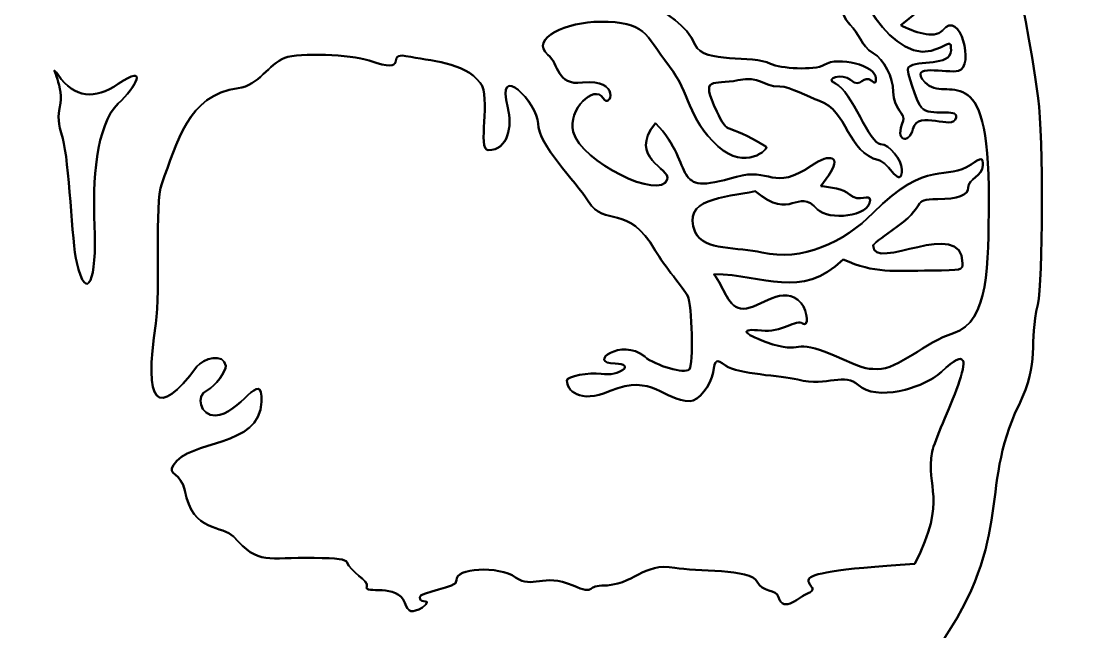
# Model space of a CAD drawing. Header units: millimetres. Extents: x -25 to 25, y -25 to 25.
# Drawn here: x 0.02 to 12.51, y -9.14 to -2.01 of the extents above; entities that cross this region are included whole.
import ezdxf

# ---------------------------------------------------------------- set-up
doc = ezdxf.new("R2010")
doc.units = ezdxf.units.MM
doc.layers.add('ModelSketch_Visible', color=7, linetype='Continuous', lineweight=40)

msp = doc.modelspace()

# ---------------------------------------------------------------- linework, layer by layer
at = {"layer": 'ModelSketch_Visible'}
for p, q in [((9.45, -3.805), (9.359, -3.933)), ((9.359, -3.933), (9.45, -3.805)), ((10.019, -6.072), (10.019, -6.073)), ((10.019, -6.073), (10.019, -6.072))]:
    msp.add_line(p, q, dxfattribs=at)
msp.add_circle((0, 0), 25, dxfattribs=at)
msp.add_circle((0, 0), 25, dxfattribs=at)
for points in [[(10.678, 1.209), (11.027, -0.14), (11.527, -0.215), (11.895, -2.905)], [(11.895, -2.905), (11.527, -0.215), (11.027, -0.14), (10.678, 1.209)], [(9.231, -1.39), (9.593, -1.577), (9.558, -1.918), (9.7, -2.047)], [(9.7, -2.047), (9.558, -1.918), (9.593, -1.577), (9.231, -1.39)], [(7.89, -2.28), (7.699, -1.822), (6.861, -1.689), (7.37, -1.605)], [(7.37, -1.605), (6.861, -1.689), (7.699, -1.822), (7.89, -2.28)], [(10.911, -1.825), (10.485, -1.825), (10.605, -1.814), (10.291, -2.052)], [(10.291, -2.052), (10.605, -1.814), (10.485, -1.825), (10.911, -1.825)], [(10.777, -2.112), (10.991, -1.853), (11.153, -2.539), (10.966, -2.586)], [(10.966, -2.586), (11.153, -2.539), (10.991, -1.853), (10.777, -2.112)], [(6.17, -2.397), (5.946, -2.21), (6.397, -2.01), (6.778, -2.011)], [(6.778, -2.011), (6.397, -2.01), (5.946, -2.21), (6.17, -2.397)], [(6.778, -2.011), (7.322, -2.013), (7.285, -2.141), (7.589, -2.533)], [(7.589, -2.533), (7.285, -2.141), (7.322, -2.013), (6.778, -2.011)], [(9.7, -2.047), (9.809, -2.146), (9.821, -2.29), (9.968, -2.377)], [(9.968, -2.377), (9.821, -2.29), (9.809, -2.146), (9.7, -2.047)], [(10.291, -2.052), (10.43, -2.125), (10.685, -2.222), (10.777, -2.112)], [(10.777, -2.112), (10.685, -2.222), (10.43, -2.125), (10.291, -2.052)], [(3.096, -2.434), (3.266, -2.371), (3.861, -2.391), (4.081, -2.466)], [(4.081, -2.466), (3.861, -2.391), (3.266, -2.371), (3.096, -2.434)], [(4.081, -2.466), (4.569, -2.634), (4.267, -2.364), (4.511, -2.413)], [(4.511, -2.413), (4.267, -2.364), (4.569, -2.634), (4.081, -2.466)], [(8.771, -2.502), (8.563, -2.393), (7.987, -2.511), (7.89, -2.28)], [(7.89, -2.28), (7.987, -2.511), (8.563, -2.393), (8.771, -2.502)], [(10.575, -2.72), (10.824, -2.987), (11.331, -2.336), (11.319, -4.102)], [(11.319, -4.102), (11.331, -2.336), (10.824, -2.987), (10.575, -2.72)], [(1.149, -2.969), (1.359, -2.768), (1.507, -2.498), (1.15, -2.738)], [(1.15, -2.738), (1.507, -2.498), (1.359, -2.768), (1.149, -2.969)], [(2.55, -2.789), (2.791, -2.757), (2.906, -2.504), (3.096, -2.434)], [(3.096, -2.434), (2.906, -2.504), (2.791, -2.757), (2.55, -2.789)], [(4.511, -2.413), (4.799, -2.471), (5.185, -2.48), (5.379, -2.726)], [(5.379, -2.726), (5.185, -2.48), (4.799, -2.471), (4.511, -2.413)], [(10.966, -2.586), (10.834, -2.619), (10.361, -2.491), (10.575, -2.72)], [(10.575, -2.72), (10.361, -2.491), (10.834, -2.619), (10.966, -2.586)], [(7.589, -2.533), (7.833, -2.848), (7.791, -3.131), (8.159, -3.471)], [(8.159, -3.471), (7.791, -3.131), (7.833, -2.848), (7.589, -2.533)], [(9.396, -2.515), (9.283, -2.585), (8.877, -2.557), (8.771, -2.502)], [(8.771, -2.502), (8.877, -2.557), (9.283, -2.585), (9.396, -2.515)], [(9.53, -2.735), (9.382, -2.667), (9.616, -2.611), (9.705, -2.692)], [(9.705, -2.692), (9.616, -2.611), (9.382, -2.667), (9.53, -2.735)], [(9.953, -2.704), (9.85, -2.618), (9.83, -2.805), (9.705, -2.692)], [(9.705, -2.692), (9.83, -2.805), (9.85, -2.618), (9.953, -2.704)], [(10.532, -3.014), (10.472, -2.945), (10.351, -2.577), (10.379, -2.548)], [(10.379, -2.548), (10.351, -2.577), (10.472, -2.945), (10.532, -3.014)], [(0.474, -2.963), (0.493, -2.854), (0.455, -2.728), (0.428, -2.651)], [(0.428, -2.651), (0.455, -2.728), (0.493, -2.854), (0.474, -2.963)], [(6.465, -3.298), (6.396, -3.037), (6.712, -2.741), (6.813, -2.904)], [(6.813, -2.904), (6.712, -2.741), (6.396, -3.037), (6.465, -3.298)], [(8.142, -3.059), (7.941, -2.636), (8.096, -2.755), (8.389, -2.695)], [(8.389, -2.695), (8.096, -2.755), (7.941, -2.636), (8.142, -3.059)], [(1.657, -3.905), (1.839, -3.427), (1.958, -2.868), (2.55, -2.789)], [(2.55, -2.789), (1.958, -2.868), (1.839, -3.427), (1.657, -3.905)], [(0.474, -2.963), (0.442, -3.154), (0.444, -3.176), (0.501, -3.376)], [(0.501, -3.376), (0.444, -3.176), (0.442, -3.154), (0.474, -2.963)], [(1.149, -2.969), (0.886, -3.223), (0.85, -3.886), (0.873, -4.391)], [(0.873, -4.391), (0.85, -3.886), (0.886, -3.223), (1.149, -2.969)], [(9.343, -2.938), (9.67, -3.046), (9.67, -3.549), (10.033, -3.629)], [(10.033, -3.629), (9.67, -3.549), (9.67, -3.046), (9.343, -2.938)], [(8.716, -3.469), (8.229, -3.174), (8.283, -3.358), (8.142, -3.059)], [(8.142, -3.059), (8.283, -3.358), (8.229, -3.174), (8.716, -3.469)], [(10.433, -3.267), (10.496, -3.027), (10.906, -3.294), (10.938, -3.132)], [(10.938, -3.132), (10.906, -3.294), (10.496, -3.027), (10.433, -3.267)], [(10.532, -3.014), (10.639, -3.135), (10.963, -3.01), (10.938, -3.132)], [(10.938, -3.132), (10.963, -3.01), (10.639, -3.135), (10.532, -3.014)], [(7.426, -3.197), (7.093, -3.608), (7.609, -3.721), (7.564, -3.856)], [(7.564, -3.856), (7.609, -3.721), (7.093, -3.608), (7.426, -3.197)], [(10.318, -3.172), (10.215, -3.413), (10.385, -3.446), (10.433, -3.267)], [(10.433, -3.267), (10.385, -3.446), (10.215, -3.413), (10.318, -3.172)], [(7.564, -3.856), (7.483, -4.102), (6.559, -3.655), (6.465, -3.298)], [(6.465, -3.298), (6.559, -3.655), (7.483, -4.102), (7.564, -3.856)], [(0.664, -4.827), (0.608, -4.598), (0.577, -3.641), (0.501, -3.376)], [(0.501, -3.376), (0.577, -3.641), (0.608, -4.598), (0.664, -4.827)], [(8.159, -3.471), (8.469, -3.756), (8.764, -3.497), (8.716, -3.469)], [(8.716, -3.469), (8.764, -3.497), (8.469, -3.756), (8.159, -3.471)], [(9.45, -3.805), (9.6, -3.594), (9.476, -3.537), (9.246, -3.695)], [(9.246, -3.695), (9.476, -3.537), (9.6, -3.594), (9.45, -3.805)], [(11.112, -3.681), (10.834, -3.879), (10.597, -3.606), (9.97, -4.245)], [(9.97, -4.245), (10.597, -3.606), (10.834, -3.879), (11.112, -3.681)], [(1.657, -3.905), (1.572, -4.129), (1.646, -5.16), (1.588, -5.54)], [(1.588, -5.54), (1.646, -5.16), (1.572, -4.129), (1.657, -3.905)], [(7.89, -4.471), (7.725, -4.076), (8.221, -4.071), (8.59, -3.993)], [(8.59, -3.993), (8.221, -4.071), (7.725, -4.076), (7.89, -4.471)], [(8.59, -3.993), (9.021, -4.355), (9.072, -3.937), (9.32, -4.205)], [(9.32, -4.205), (9.072, -3.937), (9.021, -4.355), (8.59, -3.993)], [(9.359, -3.933), (9.467, -3.948), (9.618, -3.962), (9.694, -4.032)], [(9.694, -4.032), (9.618, -3.962), (9.467, -3.948), (9.359, -3.933)], [(6.64, -4.111), (6.833, -4.42), (7.099, -4.125), (7.423, -4.686)], [(7.423, -4.686), (7.099, -4.125), (6.833, -4.42), (6.64, -4.111)], [(11.319, -4.102), (11.314, -4.866), (11.326, -5.515), (10.907, -5.652)], [(10.907, -5.652), (11.326, -5.515), (11.314, -4.866), (11.319, -4.102)], [(9.97, -4.245), (9.629, -4.591), (9.135, -4.821), (8.668, -4.708)], [(8.668, -4.708), (9.135, -4.821), (9.629, -4.591), (9.97, -4.245)], [(0.664, -4.827), (0.782, -5.315), (0.903, -5.039), (0.873, -4.391)], [(0.873, -4.391), (0.903, -5.039), (0.782, -5.315), (0.664, -4.827)], [(8.668, -4.708), (8.403, -4.644), (7.982, -4.693), (7.89, -4.471)], [(7.89, -4.471), (7.982, -4.693), (8.403, -4.644), (8.668, -4.708)], [(7.423, -4.686), (7.53, -4.869), (7.754, -5.128), (7.802, -5.219)], [(7.802, -5.219), (7.754, -5.128), (7.53, -4.869), (7.423, -4.686)], [(8.107, -4.962), (8.697, -4.964), (9.12, -5.274), (9.618, -4.791)], [(9.618, -4.791), (9.12, -5.274), (8.697, -4.964), (8.107, -4.962)], [(9.618, -4.791), (9.994, -4.958), (10.192, -4.924), (10.65, -4.92)], [(10.65, -4.92), (10.192, -4.924), (9.994, -4.958), (9.618, -4.791)], [(7.802, -5.219), (7.854, -5.318), (7.87, -6.027), (7.821, -6.076)], [(7.821, -6.076), (7.87, -6.027), (7.854, -5.318), (7.802, -5.219)], [(9.128, -5.304), (9.205, -5.392), (9.219, -5.6), (9.144, -5.538)], [(9.144, -5.538), (9.219, -5.6), (9.205, -5.392), (9.128, -5.304)], [(8.663, -5.623), (8.89, -5.65), (9.08, -5.485), (9.144, -5.538)], [(9.144, -5.538), (9.08, -5.485), (8.89, -5.65), (8.663, -5.623)], [(2.069, -6.044), (1.601, -6.67), (1.445, -6.487), (1.588, -5.54)], [(1.588, -5.54), (1.445, -6.487), (1.601, -6.67), (2.069, -6.044)], [(8.717, -5.757), (8.437, -5.655), (8.412, -5.594), (8.663, -5.623)], [(8.663, -5.623), (8.412, -5.594), (8.437, -5.655), (8.717, -5.757)], [(9.515, -5.915), (9.007, -5.69), (9.175, -5.922), (8.717, -5.757)], [(8.717, -5.757), (9.175, -5.922), (9.007, -5.69), (9.515, -5.915)], [(10.907, -5.652), (10.576, -5.76), (10.261, -6.077), (10.019, -6.073)], [(10.019, -6.073), (10.261, -6.077), (10.576, -5.76), (10.907, -5.652)], [(2.405, -6.034), (2.384, -5.884), (2.142, -5.947), (2.069, -6.044)], [(2.069, -6.044), (2.142, -5.947), (2.384, -5.884), (2.405, -6.034)], [(7.821, -6.076), (7.766, -6.132), (7.429, -6.036), (7.3, -5.927)], [(7.3, -5.927), (7.429, -6.036), (7.766, -6.132), (7.821, -6.076)], [(8.243, -6.03), (8.132, -5.952), (8.123, -5.957), (8.098, -6.113)], [(8.098, -6.113), (8.123, -5.957), (8.132, -5.952), (8.243, -6.03)], [(10.019, -6.072), (9.861, -6.069), (9.864, -6.07), (9.515, -5.915)], [(9.515, -5.915), (9.864, -6.07), (9.861, -6.069), (10.019, -6.072)], [(8.243, -6.03), (8.394, -6.135), (8.89, -6.147), (9.088, -6.196)], [(9.088, -6.196), (8.89, -6.147), (8.394, -6.135), (8.243, -6.03)], [(9.088, -6.196), (9.442, -6.282), (9.635, -6.104), (9.799, -6.262)], [(9.799, -6.262), (9.635, -6.104), (9.442, -6.282), (9.088, -6.196)], [(9.799, -6.262), (9.896, -6.354), (10.083, -6.367), (10.273, -6.33)], [(10.273, -6.33), (10.083, -6.367), (9.896, -6.354), (9.799, -6.262)], [(1.79, -7.199), (1.984, -6.886), (2.807, -6.999), (2.823, -6.457)], [(2.823, -6.457), (2.807, -6.999), (1.984, -6.886), (1.79, -7.199)], [(11.673, -6.489), (11.179, -7.493), (11.655, -8.099), (10.629, -9.459)], [(10.629, -9.459), (11.655, -8.099), (11.179, -7.493), (11.673, -6.489)], [(10.659, -7.037), (10.573, -7.476), (10.848, -7.57), (10.456, -8.352)], [(10.456, -8.352), (10.848, -7.57), (10.573, -7.476), (10.659, -7.037)], [(1.926, -7.493), (1.887, -7.284), (1.722, -7.31), (1.79, -7.199)], [(1.79, -7.199), (1.722, -7.31), (1.887, -7.284), (1.926, -7.493)], [(2.495, -8.032), (2.377, -7.9), (2.02, -7.989), (1.926, -7.493)], [(1.926, -7.493), (2.02, -7.989), (2.377, -7.9), (2.495, -8.032)], [(3.437, -8.28), (2.883, -8.271), (2.799, -8.371), (2.495, -8.032)], [(2.495, -8.032), (2.799, -8.371), (2.883, -8.271), (3.437, -8.28)], [(3.437, -8.28), (3.715, -8.284), (3.809, -8.297), (3.82, -8.332)], [(3.82, -8.332), (3.809, -8.297), (3.715, -8.284), (3.437, -8.28)], [(4.053, -8.618), (4.082, -8.542), (3.858, -8.444), (3.82, -8.332)], [(3.82, -8.332), (3.858, -8.444), (4.082, -8.542), (4.053, -8.618)], [(9.193, -8.701), (9.5, -8.594), (8.53, -8.465), (10.456, -8.352)], [(10.456, -8.352), (8.53, -8.465), (9.5, -8.594), (9.193, -8.701)], [(5.79, -8.508), (5.596, -8.37), (5.077, -8.397), (5.102, -8.543)], [(5.102, -8.543), (5.077, -8.397), (5.596, -8.37), (5.79, -8.508)], [(6.463, -8.604), (6.108, -8.451), (5.993, -8.652), (5.79, -8.508)], [(5.79, -8.508), (5.993, -8.652), (6.108, -8.451), (6.463, -8.604)], [(8.614, -8.559), (8.544, -8.406), (7.888, -8.441), (7.652, -8.397)], [(7.652, -8.397), (7.888, -8.441), (8.544, -8.406), (8.614, -8.559)], [(4.497, -8.808), (4.416, -8.574), (4.018, -8.71), (4.053, -8.618)], [(4.053, -8.618), (4.018, -8.71), (4.416, -8.574), (4.497, -8.808)], [(8.863, -8.739), (8.839, -8.646), (8.671, -8.686), (8.614, -8.559)], [(8.614, -8.559), (8.671, -8.686), (8.839, -8.646), (8.863, -8.739)], [(8.863, -8.739), (8.915, -8.937), (9.126, -8.724), (9.193, -8.701)], [(9.193, -8.701), (9.126, -8.724), (8.915, -8.937), (8.863, -8.739)], [(4.704, -8.86), (4.578, -8.93), (4.536, -8.92), (4.497, -8.808)], [(4.497, -8.808), (4.536, -8.92), (4.578, -8.93), (4.704, -8.86)]]:
    msp.add_open_spline(points, degree=3, dxfattribs=at)
for points, knots in [([(10.755, -2.314), (10.18, -2.614), (9.658, -1.42), (9.756, -1.42), (9.805, -1.42), (10.294, -1.683), (10.396, -1.729)], [0.46153846, 0.46153846, 0.46153846, 0.46153846, 0.47435897, 0.47435897, 0.47435897, 0.48717949, 0.48717949, 0.48717949, 0.48717949]), ([(10.396, -1.729), (10.294, -1.683), (9.805, -1.42), (9.756, -1.42), (9.658, -1.42), (10.18, -2.614), (10.755, -2.314)], [0.46153846, 0.46153846, 0.46153846, 0.46153846, 0.47435897, 0.47435897, 0.47435897, 0.48717949, 0.48717949, 0.48717949, 0.48717949]), ([(10.755, -2.314), (10.879, -2.249), (10.878, -2.249), (10.878, -2.346), (10.878, -2.546), (10.485, -2.442), (10.379, -2.548)], [0.43589744, 0.43589744, 0.43589744, 0.43589744, 0.44871795, 0.44871795, 0.44871795, 0.46153846, 0.46153846, 0.46153846, 0.46153846]), ([(10.379, -2.548), (10.485, -2.442), (10.878, -2.546), (10.878, -2.346), (10.878, -2.249), (10.879, -2.249), (10.755, -2.314)], [0.43589744, 0.43589744, 0.43589744, 0.43589744, 0.44871795, 0.44871795, 0.44871795, 0.46153846, 0.46153846, 0.46153846, 0.46153846]), ([(5.7, -3.019), (5.552, -2.449), (6.054, -2.97), (6.054, -3.2), (6.054, -3.451), (6.492, -3.873), (6.64, -4.111)], [0.18367347, 0.18367347, 0.18367347, 0.18367347, 0.20408163, 0.20408163, 0.20408163, 0.2244898, 0.2244898, 0.2244898, 0.2244898]), ([(6.64, -4.111), (6.492, -3.873), (6.054, -3.451), (6.054, -3.2), (6.054, -2.97), (5.552, -2.449), (5.7, -3.019)], [0.18367347, 0.18367347, 0.18367347, 0.18367347, 0.20408163, 0.20408163, 0.20408163, 0.2244898, 0.2244898, 0.2244898, 0.2244898]), ([(6.813, -2.904), (6.902, -3.048), (7.025, -2.67), (6.575, -2.723), (6.262, -2.76), (6.301, -2.505), (6.17, -2.397)], [0.01282051, 0.01282051, 0.01282051, 0.01282051, 0.02564103, 0.02564103, 0.02564103, 0.03846154, 0.03846154, 0.03846154, 0.03846154]), ([(6.17, -2.397), (6.301, -2.505), (6.262, -2.76), (6.575, -2.723), (7.025, -2.67), (6.902, -3.048), (6.813, -2.904)], [0.01282051, 0.01282051, 0.01282051, 0.01282051, 0.02564103, 0.02564103, 0.02564103, 0.03846154, 0.03846154, 0.03846154, 0.03846154]), ([(9.953, -2.704), (9.992, -2.736), (10.001, -2.73), (10.001, -2.673), (10.001, -2.524), (9.566, -2.41), (9.396, -2.515)], [0.21794872, 0.21794872, 0.21794872, 0.21794872, 0.23076923, 0.23076923, 0.23076923, 0.24358974, 0.24358974, 0.24358974, 0.24358974]), ([(9.396, -2.515), (9.566, -2.41), (10.001, -2.524), (10.001, -2.673), (10.001, -2.73), (9.992, -2.736), (9.953, -2.704)], [0.21794872, 0.21794872, 0.21794872, 0.21794872, 0.23076923, 0.23076923, 0.23076923, 0.24358974, 0.24358974, 0.24358974, 0.24358974]), ([(9.968, -2.377), (10.095, -2.452), (10.203, -2.66), (10.203, -2.83), (10.203, -3.033), (10.354, -3.086), (10.318, -3.172)], [0.35897436, 0.35897436, 0.35897436, 0.35897436, 0.37179487, 0.37179487, 0.37179487, 0.38461538, 0.38461538, 0.38461538, 0.38461538]), ([(10.318, -3.172), (10.354, -3.086), (10.203, -3.033), (10.203, -2.83), (10.203, -2.66), (10.095, -2.452), (9.968, -2.377)], [0.35897436, 0.35897436, 0.35897436, 0.35897436, 0.37179487, 0.37179487, 0.37179487, 0.38461538, 0.38461538, 0.38461538, 0.38461538]), ([(1.15, -2.738), (0.871, -2.926), (0.642, -2.907), (0.446, -2.633), (0.385, -2.546), (0.401, -2.574), (0.428, -2.651)], [0.5, 0.5, 0.5, 0.5, 0.6428571, 0.6428571, 0.6428571, 0.7142857, 0.7142857, 0.7142857, 0.7142857]), ([(0.428, -2.651), (0.401, -2.574), (0.385, -2.546), (0.446, -2.633), (0.642, -2.907), (0.871, -2.926), (1.15, -2.738)], [0.5, 0.5, 0.5, 0.5, 0.5714286, 0.5714286, 0.5714286, 0.7142857, 0.7142857, 0.7142857, 0.7142857]), ([(5.379, -2.726), (5.508, -2.89), (5.341, -3.512), (5.472, -3.512), (5.706, -3.512), (5.756, -3.231), (5.7, -3.019)], [0.14285714, 0.14285714, 0.14285714, 0.14285714, 0.16326531, 0.16326531, 0.16326531, 0.18367347, 0.18367347, 0.18367347, 0.18367347]), ([(5.7, -3.019), (5.756, -3.231), (5.706, -3.512), (5.472, -3.512), (5.341, -3.512), (5.508, -2.89), (5.379, -2.726)], [0.14285714, 0.14285714, 0.14285714, 0.14285714, 0.16326531, 0.16326531, 0.16326531, 0.18367347, 0.18367347, 0.18367347, 0.18367347]), ([(8.389, -2.695), (8.654, -2.64), (8.666, -2.769), (8.877, -2.769), (9.007, -2.769), (9.199, -2.89), (9.343, -2.938)], [0.11538462, 0.11538462, 0.11538462, 0.11538462, 0.12820513, 0.12820513, 0.12820513, 0.14102564, 0.14102564, 0.14102564, 0.14102564]), ([(9.343, -2.938), (9.199, -2.89), (9.007, -2.769), (8.877, -2.769), (8.666, -2.769), (8.654, -2.64), (8.389, -2.695)], [0.11538462, 0.11538462, 0.11538462, 0.11538462, 0.12820513, 0.12820513, 0.12820513, 0.14102564, 0.14102564, 0.14102564, 0.14102564]), ([(10.033, -3.629), (10.149, -3.655), (10.304, -3.993), (10.304, -3.734), (10.304, -3.632), (10.161, -3.444), (10.054, -3.444), (9.928, -3.444), (9.718, -2.822), (9.53, -2.735)], [0.15384615, 0.15384615, 0.15384615, 0.15384615, 0.16666667, 0.16666667, 0.16666667, 0.17948718, 0.17948718, 0.17948718, 0.19230769, 0.19230769, 0.19230769, 0.19230769]), ([(9.53, -2.735), (9.718, -2.822), (9.928, -3.444), (10.054, -3.444), (10.161, -3.444), (10.304, -3.632), (10.304, -3.734), (10.304, -3.993), (10.149, -3.655), (10.033, -3.629)], [0.15384615, 0.15384615, 0.15384615, 0.15384615, 0.16666667, 0.16666667, 0.16666667, 0.17948718, 0.17948718, 0.17948718, 0.19230769, 0.19230769, 0.19230769, 0.19230769]), ([(11.895, -2.905), (11.958, -3.364), (11.955, -5.047), (11.891, -5.317), (11.783, -5.772), (11.92, -5.989), (11.673, -6.489)], [0.5, 0.5, 0.5, 0.5, 0.52083333, 0.52083333, 0.52083333, 0.54166667, 0.54166667, 0.54166667, 0.54166667]), ([(11.673, -6.489), (11.92, -5.989), (11.783, -5.772), (11.891, -5.317), (11.955, -5.047), (11.958, -3.364), (11.895, -2.905)], [0.5, 0.5, 0.5, 0.5, 0.52083333, 0.52083333, 0.52083333, 0.54166667, 0.54166667, 0.54166667, 0.54166667]), ([(9.246, -3.695), (8.807, -3.998), (8.754, -3.711), (8.371, -3.825), (7.563, -4.065), (7.925, -3.719), (7.426, -3.197)], [0.94871795, 0.94871795, 0.94871795, 0.94871795, 0.96153846, 0.96153846, 0.96153846, 0.97435897, 0.97435897, 0.97435897, 0.97435897]), ([(7.426, -3.197), (7.925, -3.719), (7.563, -4.065), (8.371, -3.825), (8.754, -3.711), (8.807, -3.998), (9.246, -3.695)], [0.94871795, 0.94871795, 0.94871795, 0.94871795, 0.96153846, 0.96153846, 0.96153846, 0.97435897, 0.97435897, 0.97435897, 0.97435897]), ([(10.187, -4.453), (10.63, -4.154), (10.391, -4.085), (10.723, -4.085), (10.958, -4.085), (11.08, -4.039), (11.08, -3.951), (11.08, -3.844), (11.249, -3.819), (11.249, -3.693), (11.249, -3.595), (11.235, -3.594), (11.112, -3.681)], [0.76923077, 0.76923077, 0.76923077, 0.76923077, 0.78205128, 0.78205128, 0.78205128, 0.79487179, 0.79487179, 0.79487179, 0.80769231, 0.80769231, 0.80769231, 0.82051282, 0.82051282, 0.82051282, 0.82051282]), ([(11.112, -3.681), (11.235, -3.594), (11.249, -3.595), (11.249, -3.693), (11.249, -3.819), (11.08, -3.844), (11.08, -3.951), (11.08, -4.039), (10.958, -4.085), (10.723, -4.085), (10.391, -4.085), (10.63, -4.154), (10.187, -4.453)], [0.76923077, 0.76923077, 0.76923077, 0.76923077, 0.78205128, 0.78205128, 0.78205128, 0.79487179, 0.79487179, 0.79487179, 0.80769231, 0.80769231, 0.80769231, 0.82051282, 0.82051282, 0.82051282, 0.82051282]), ([(9.32, -4.205), (9.444, -4.338), (9.933, -4.293), (9.933, -4.096), (9.933, -4.012), (9.808, -4.134), (9.694, -4.032)], [0.88461538, 0.88461538, 0.88461538, 0.88461538, 0.8974359, 0.8974359, 0.8974359, 0.91025641, 0.91025641, 0.91025641, 0.91025641]), ([(9.694, -4.032), (9.808, -4.134), (9.933, -4.012), (9.933, -4.096), (9.933, -4.293), (9.444, -4.338), (9.32, -4.205)], [0.88461538, 0.88461538, 0.88461538, 0.88461538, 0.8974359, 0.8974359, 0.8974359, 0.91025641, 0.91025641, 0.91025641, 0.91025641]), ([(10.65, -4.92), (11.008, -4.917), (11.013, -4.916), (11.013, -4.836), (11.013, -4.282), (9.967, -4.951), (9.967, -4.629), (9.967, -4.614), (10.066, -4.535), (10.187, -4.453)], [0.73076923, 0.73076923, 0.73076923, 0.73076923, 0.74358974, 0.74358974, 0.74358974, 0.75641026, 0.75641026, 0.75641026, 0.76923077, 0.76923077, 0.76923077, 0.76923077]), ([(10.187, -4.453), (10.066, -4.535), (9.967, -4.614), (9.967, -4.629), (9.967, -4.951), (11.013, -4.282), (11.013, -4.836), (11.013, -4.916), (11.008, -4.917), (10.65, -4.92)], [0.73076923, 0.73076923, 0.73076923, 0.73076923, 0.74358974, 0.74358974, 0.74358974, 0.75641026, 0.75641026, 0.75641026, 0.76923077, 0.76923077, 0.76923077, 0.76923077]), ([(9.128, -5.304), (8.918, -5.062), (8.656, -5.367), (8.452, -5.367), (8.269, -5.367), (8.231, -5.12), (8.107, -4.962)], [0.67948718, 0.67948718, 0.67948718, 0.67948718, 0.69230769, 0.69230769, 0.69230769, 0.70512821, 0.70512821, 0.70512821, 0.70512821]), ([(8.107, -4.962), (8.231, -5.12), (8.269, -5.367), (8.452, -5.367), (8.656, -5.367), (8.918, -5.062), (9.128, -5.304)], [0.67948718, 0.67948718, 0.67948718, 0.67948718, 0.69230769, 0.69230769, 0.69230769, 0.70512821, 0.70512821, 0.70512821, 0.70512821]), ([(10.659, -7.037), (10.708, -6.785), (11.382, -5.526), (10.766, -6.105), (10.657, -6.208), (10.463, -6.293), (10.273, -6.33)], [0.5, 0.5, 0.5, 0.5, 0.52040816, 0.52040816, 0.52040816, 0.53061224, 0.53061224, 0.53061224, 0.53061224]), ([(10.273, -6.33), (10.463, -6.293), (10.657, -6.208), (10.766, -6.105), (11.382, -5.526), (10.708, -6.785), (10.659, -7.037)], [0.5, 0.5, 0.5, 0.5, 0.51020408, 0.51020408, 0.51020408, 0.53061224, 0.53061224, 0.53061224, 0.53061224]), ([(7.3, -5.927), (7.03, -5.7), (6.615, -6.008), (6.954, -6.008), (7.195, -6.008), (7.01, -6.164), (6.79, -6.129)], [0.30612245, 0.30612245, 0.30612245, 0.30612245, 0.32653061, 0.32653061, 0.32653061, 0.34693878, 0.34693878, 0.34693878, 0.34693878]), ([(6.79, -6.129), (7.01, -6.164), (7.195, -6.008), (6.954, -6.008), (6.615, -6.008), (7.03, -5.7), (7.3, -5.927)], [0.30612245, 0.30612245, 0.30612245, 0.30612245, 0.32653061, 0.32653061, 0.32653061, 0.34693878, 0.34693878, 0.34693878, 0.34693878]), ([(2.823, -6.457), (2.835, -6.035), (2.568, -6.616), (2.282, -6.616), (2.112, -6.616), (2.043, -6.386), (2.192, -6.318), (2.28, -6.278), (2.414, -6.095), (2.405, -6.034)], [0.91836735, 0.91836735, 0.91836735, 0.91836735, 0.93877551, 0.93877551, 0.93877551, 0.95918367, 0.95918367, 0.95918367, 0.97959184, 0.97959184, 0.97959184, 0.97959184]), ([(2.405, -6.034), (2.414, -6.095), (2.28, -6.278), (2.192, -6.318), (2.043, -6.386), (2.112, -6.616), (2.282, -6.616), (2.568, -6.616), (2.835, -6.035), (2.823, -6.457)], [0.91836735, 0.91836735, 0.91836735, 0.91836735, 0.93877551, 0.93877551, 0.93877551, 0.95918367, 0.95918367, 0.95918367, 0.97959184, 0.97959184, 0.97959184, 0.97959184]), ([(6.79, -6.129), (6.652, -6.107), (6.392, -6.158), (6.392, -6.207), (6.392, -6.315), (6.527, -6.485), (6.898, -6.329)], [0.34693878, 0.34693878, 0.34693878, 0.34693878, 0.36734694, 0.36734694, 0.36734694, 0.3877551, 0.3877551, 0.3877551, 0.3877551]), ([(6.898, -6.329), (6.527, -6.485), (6.392, -6.315), (6.392, -6.207), (6.392, -6.158), (6.652, -6.107), (6.79, -6.129)], [0.34693878, 0.34693878, 0.34693878, 0.34693878, 0.36734694, 0.36734694, 0.36734694, 0.3877551, 0.3877551, 0.3877551, 0.3877551]), ([(6.898, -6.329), (7.395, -6.119), (7.511, -6.447), (7.829, -6.447), (7.924, -6.447), (8.075, -6.259), (8.098, -6.113)], [0.3877551, 0.3877551, 0.3877551, 0.3877551, 0.40816327, 0.40816327, 0.40816327, 0.42857143, 0.42857143, 0.42857143, 0.42857143]), ([(8.098, -6.113), (8.075, -6.259), (7.924, -6.447), (7.829, -6.447), (7.511, -6.447), (7.395, -6.119), (6.898, -6.329)], [0.3877551, 0.3877551, 0.3877551, 0.3877551, 0.40816327, 0.40816327, 0.40816327, 0.42857143, 0.42857143, 0.42857143, 0.42857143]), ([(7.652, -8.397), (7.276, -8.328), (7.179, -8.605), (6.799, -8.605), (6.616, -8.605), (6.731, -8.719), (6.463, -8.604)], [0.63265306, 0.63265306, 0.63265306, 0.63265306, 0.65306122, 0.65306122, 0.65306122, 0.67346939, 0.67346939, 0.67346939, 0.67346939]), ([(6.463, -8.604), (6.731, -8.719), (6.616, -8.605), (6.799, -8.605), (7.179, -8.605), (7.276, -8.328), (7.652, -8.397)], [0.63265306, 0.63265306, 0.63265306, 0.63265306, 0.65306122, 0.65306122, 0.65306122, 0.67346939, 0.67346939, 0.67346939, 0.67346939]), ([(5.102, -8.543), (5.117, -8.633), (4.671, -8.678), (4.671, -8.741), (4.671, -8.834), (4.84, -8.738), (4.704, -8.86)], [0.71428571, 0.71428571, 0.71428571, 0.71428571, 0.73469388, 0.73469388, 0.73469388, 0.75510204, 0.75510204, 0.75510204, 0.75510204]), ([(4.704, -8.86), (4.84, -8.738), (4.671, -8.834), (4.671, -8.741), (4.671, -8.678), (5.117, -8.633), (5.102, -8.543)], [0.71428571, 0.71428571, 0.71428571, 0.71428571, 0.73469388, 0.73469388, 0.73469388, 0.75510204, 0.75510204, 0.75510204, 0.75510204])]:
    msp.add_open_spline(points, degree=3, knots=knots, dxfattribs=at)

doc.saveas('drawing.dxf')
